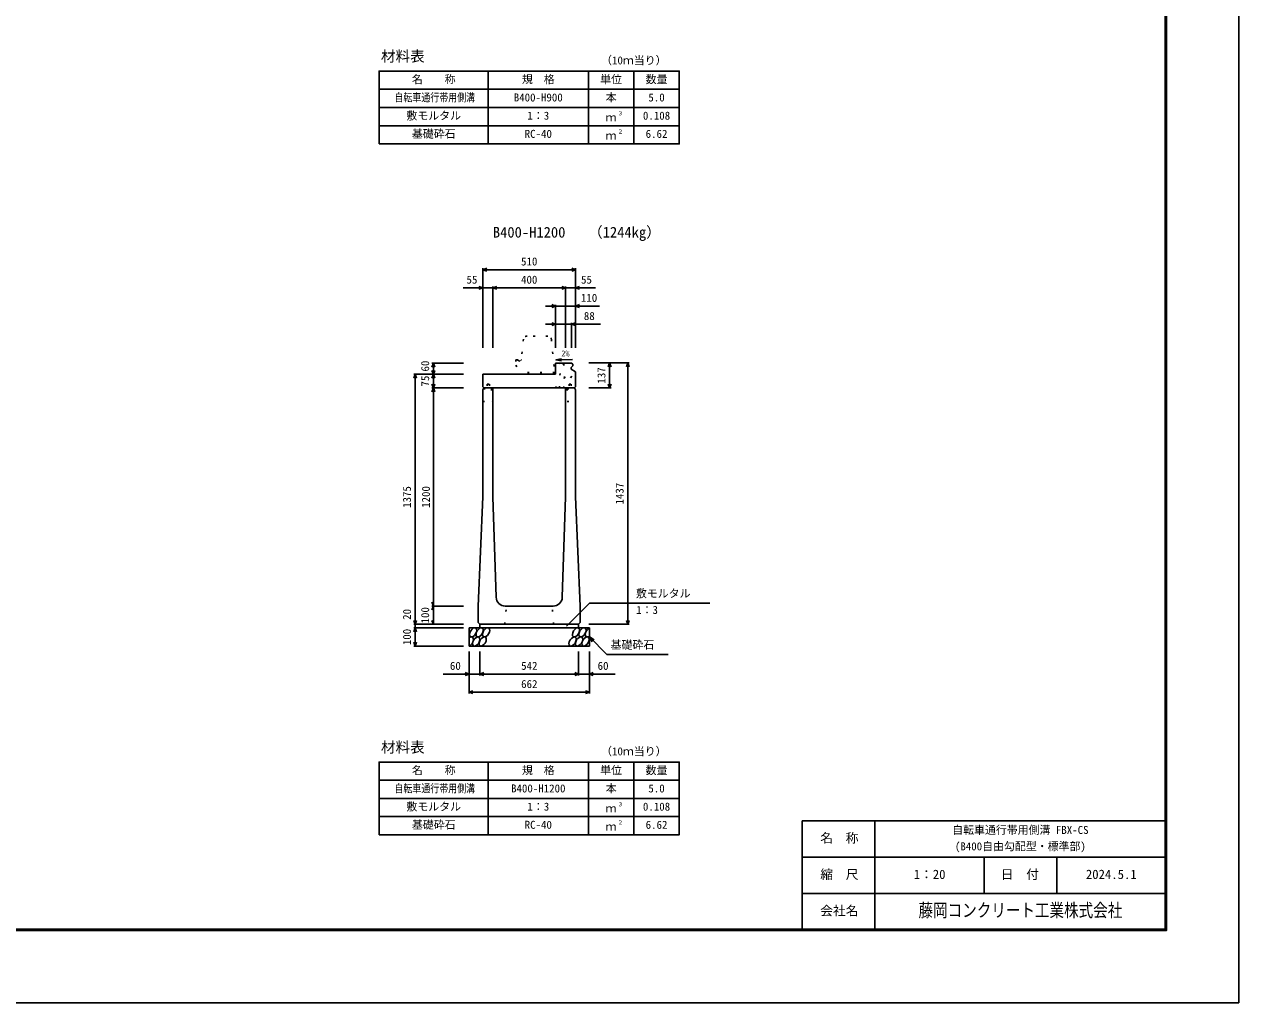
# Model space of a CAD drawing. Units: millimetres, scale not verified. Extents: x -12600 to 12600, y -5940 to 5940.
# Drawn here: x 5924 to 12600, y -5940 to -559 of the extents above; entities that cross this region are included whole.
import ezdxf
from ezdxf.enums import TextEntityAlignment as Align

# ---------------------------------------------------------------- set-up
doc = ezdxf.new("R2010")
doc.units = ezdxf.units.MM
doc.header["$LTSCALE"] = 40
doc.linetypes.add('DOTTED', pattern=[1.75, 0.25, -1.5])
for name, color, linetype, lineweight in [('0-0_DIM', 7, 'Continuous', 25), ('0-1_Defpoints', 5, 'Continuous', 25), ('0-2_HATCH', 6, 'Continuous', 25), ('0-3_HYO', 3, 'Continuous', 25), ('0-4_HYO2', 4, 'Continuous', 25), ('0-5_OUTLINE', 3, 'Continuous', 25), ('0-6_OUTLINE2', 4, 'DOTTED', 25), ('0-7_TXT', 7, 'Continuous', 25), ('0-8_WAKU', 3, 'Continuous', 25), ('0-9_WAKU-LINE', 7, 'Continuous', 25)]:
    doc.layers.add(name, color=color, linetype=linetype, lineweight=lineweight)
doc.layers.add('0-A_WAKU-TXT', color=7, linetype='Continuous')
doc.styles.add('ＭＳ ゴシック', font='')
doc.styles.get('ＭＳ ゴシック').set_extended_font_data('MS Gothic')

msp = doc.modelspace()

# ---------------------------------------------------------------- linework, layer by layer
at = {"layer": '0-0_DIM'}
for p, q in [((8445, -1901.04), (8445, -2338.54)), ((8955, -1908.54), (8445, -1908.54)), ((8955, -1901.04), (8955, -2338.54)), ((8500, -2001.04), (8500, -2338.54)), ((8900, -2001.04), (8900, -2338.54)), ((8336.62, -2008.54), (8445, -2008.54)), ((8500, -2008.54), (8445, -2008.54)), ((8500, -2008.54), (8900, -2008.54)), ((8900, -2008.54), (8955, -2008.54)), ((9063.38, -2008.54), (8955, -2008.54)), ((8790, -2108.54), (8845, -2108.54)), ((8845, -2101.04), (8845, -2338.54)), ((8845, -2108.54), (8955, -2108.54)), ((9086.52, -2108.54), (8955, -2108.54)), ((8933, -2201.04), (8933, -2338.54)), ((8845, -2208.54), (8790, -2208.54)), ((8845, -2208.54), (8933, -2208.54)), ((9091.78, -2208.54), (8933, -2208.54)), ((8165.5, -2423.54), (8338, -2423.54)), ((8173, -2423.54), (8173, -2483.54)), ((9249.5, -2421.54), (9027, -2421.54)), ((9142, -2421.54), (9142, -2558.54)), ((9242, -2421.54), (9242, -3858.54)), ((8065.5, -2483.54), (8338, -2483.54)), ((8073, -2483.54), (8073, -3858.54)), ((8173, -2558.54), (8173, -2483.54)), ((8165.5, -2558.54), (8338, -2558.54)), ((8173, -2558.54), (8173, -3758.54)), ((9149.5, -2558.54), (9027, -2558.54)), ((8173, -3758.54), (8165.3, -3737.39)), ((8165.3, -3779.68), (8173, -3758.54)), ((8165.5, -3758.54), (8338, -3758.54)), ((8173, -3758.54), (8173, -3858.54)), ((8904.77, -3869.35), (9031, -3743.11)), ((9031, -3743.11), (9692.46, -3743.11)), ((8065.5, -3858.54), (8338, -3858.54)), ((8073, -3858.54), (8073, -3878.54)), ((8173, -3858.54), (8165.3, -3837.39)), ((9249.5, -3858.54), (9027, -3858.54)), ((8065.5, -3878.54), (8338, -3878.54)), ((8073, -3878.54), (8073, -3978.54)), ((9031, -3928.54), (9126.76, -4024.29)), ((9031, -3928.54), (9056.98, -3943.54)), ((9031, -3928.54), (9046, -3954.52)), ((8065.5, -3978.54), (8338, -3978.54)), ((8369, -4239.9), (8369, -4008.54)), ((8429, -4139.9), (8429, -4008.54)), ((8971, -4139.9), (8971, -4008.54)), ((9031, -4239.9), (9031, -4008.54)), ((9126.76, -4024.29), (9464.31, -4024.29)), ((8369, -4132.4), (8227.21, -4132.4)), ((8369, -4132.4), (8429, -4132.4)), ((8429, -4132.4), (8971, -4132.4)), ((9031, -4132.4), (8971, -4132.4)), ((9031, -4132.4), (9172.79, -4132.4)), ((8369, -4232.4), (9031, -4232.4))]:
    msp.add_line(p, q, dxfattribs=at)
for points in [[(8466.14, -1916.23), (8445, -1908.54), (8466.14, -1900.84)], [(8933.86, -1900.84), (8955, -1908.54), (8933.86, -1916.23)], [(8423.86, -2000.84), (8445, -2008.54), (8423.86, -2016.23)], [(8521.14, -2016.23), (8500, -2008.54), (8521.14, -2000.84)], [(8878.86, -2000.84), (8900, -2008.54), (8878.86, -2016.23)], [(8976.14, -2000.84), (8955, -2008.54), (8976.14, -2016.23)], [(8823.86, -2100.84), (8845, -2108.54), (8823.86, -2116.23)], [(8976.14, -2100.84), (8955, -2108.54), (8976.14, -2116.23)], [(8823.86, -2200.84), (8845, -2208.54), (8823.86, -2216.23)], [(8954.14, -2200.84), (8933, -2208.54), (8954.14, -2216.23)], [(8165.3, -2444.68), (8173, -2423.54), (8180.7, -2444.68)], [(8180.7, -2462.39), (8173, -2483.54), (8165.3, -2462.39)], [(9134.3, -2442.68), (9142, -2421.54), (9149.7, -2442.68)], [(9234.3, -2442.68), (9242, -2421.54), (9249.7, -2442.68)], [(8080.7, -2504.68), (8073, -2483.54), (8065.3, -2504.68)], [(8165.3, -2504.68), (8173, -2483.54), (8180.7, -2504.68)], [(8165.3, -2537.39), (8173, -2558.54), (8180.7, -2537.39)], [(8165.3, -2579.68), (8173, -2558.54), (8180.7, -2579.68)], [(9134.3, -2537.39), (9142, -2558.54), (9149.7, -2537.39)], [(8080.7, -3837.39), (8073, -3858.54), (8065.3, -3837.39)], [(9234.3, -3837.39), (9242, -3858.54), (9249.7, -3837.39)], [(8080.7, -3899.68), (8073, -3878.54), (8065.3, -3899.68)], [(8080.7, -3957.39), (8073, -3978.54), (8065.3, -3957.39)], [(8347.86, -4124.71), (8369, -4132.4), (8347.86, -4140.1)], [(8450.14, -4140.1), (8429, -4132.4), (8450.14, -4124.71)], [(8949.86, -4124.71), (8971, -4132.4), (8949.86, -4140.1)], [(9052.14, -4124.71), (9031, -4132.4), (9052.14, -4140.1)], [(8390.14, -4240.1), (8369, -4232.4), (8390.14, -4224.71)], [(9009.86, -4224.71), (9031, -4232.4), (9009.86, -4240.1)]]:
    msp.add_lwpolyline(points, dxfattribs=at)
at = {"layer": '0-1_Defpoints'}
msp.add_lwpolyline([(-4200, -5940), (12600, -5940), (12600, 5940), (-4200, 5940)], close=True, dxfattribs=at)
at = {"layer": '0-2_HATCH'}
for centre, start_param, end_param in [((8373.3, -3953.54), 3.7419964, 7.318141), ((9028, -3903.54), 0.6666252, 4.1103269)]:
    msp.add_ellipse(centre, major_axis=(14.54, 23.54), ratio=0.5792, start_param=start_param, end_param=end_param, dxfattribs=at)
for centre in [(8391.89, -3903.54), (8408.77, -3953.54), (8427.37, -3903.54), (8444.25, -3953.54), (8462.84, -3903.54), (8938.45, -3953.54), (8957.05, -3903.54), (8973.93, -3953.54), (8992.52, -3903.54), (9009.41, -3953.54)]:
    msp.add_ellipse(centre, major_axis=(14.54, 23.54), ratio=0.5792, dxfattribs=at)
at = {"layer": '0-3_HYO'}
for p, q in [((8475, -816.64), (8475, -1216.64)), ((9025, -816.64), (9025, -1216.64)), ((9275, -816.64), (9275, -1216.64)), ((7875, -916.64), (9525, -916.64)), ((8475, -4616.64), (8475, -5016.64)), ((9025, -4616.64), (9025, -5016.64)), ((9275, -4616.64), (9275, -5016.64)), ((7875, -4716.64), (9525, -4716.64))]:
    msp.add_line(p, q, dxfattribs=at)
for points in [[(7875, -1216.64), (9525, -1216.64), (9525, -816.64), (7875, -816.64)], [(7875, -5016.64), (9525, -5016.64), (9525, -4616.64), (7875, -4616.64)]]:
    msp.add_lwpolyline(points, close=True, dxfattribs=at)
at = {"layer": '0-4_HYO2'}
for p, q in [((7875, -1016.64), (9525, -1016.64)), ((7875, -1116.64), (9525, -1116.64)), ((7875, -4816.64), (9525, -4816.64)), ((7875, -4916.64), (9525, -4916.64))]:
    msp.add_line(p, q, dxfattribs=at)
at = {"layer": '0-5_OUTLINE', "linetype": 'DOTTED'}
for p, q in [((8668.19, -2291.59), (8657, -2403.54)), ((8801.9, -2273.54), (8688.1, -2273.54)), ((8821.8, -2291.55), (8840, -2473.54)), ((8627, -2403.54), (8627, -2433.54)), ((8627, -2403.54), (8635, -2403.54)), ((8627, -2433.54), (8650, -2473.54)), ((8840, -2473.54), (8650, -2473.54))]:
    msp.add_line(p, q, dxfattribs=at)
at = {"layer": '0-5_OUTLINE'}
for p, q in [((8933.14, -2421.86), (8845, -2423.54)), ((8845, -2483.54), (8845, -2423.54)), ((8930, -2446.54), (8939, -2436.54)), ((8930, -2446.54), (8930, -2456.54)), ((8930, -2456.54), (8955, -2469.54)), ((8933.14, -2421.86), (8939, -2427.6)), ((8939, -2427.6), (8939, -2436.54)), ((8955, -2552.54), (8955, -2469.54)), ((8445, -2552.54), (8445, -2483.54)), ((8845, -2483.54), (8445, -2483.54)), ((8445, -2552.54), (8451, -2558.54)), ((8445, -3158.54), (8445, -2568.54)), ((8500, -2558.54), (8500, -3158.54)), ((8900, -2558.54), (8900, -3158.54)), ((8949, -2558.54), (8955, -2552.54)), ((8955, -2568.54), (8949, -2558.54)), ((8955, -3158.54), (8955, -2568.54)), ((8445, -3158.54), (8420, -3758.54)), ((8500, -3158.54), (8518.39, -3710.2)), ((8900, -3158.54), (8881.61, -3710.2)), ((8955, -3158.54), (8980, -3758.54)), ((8420, -3849.54), (8420, -3758.54)), ((8568.36, -3758.54), (8831.64, -3758.54)), ((8980, -3849.54), (8980, -3758.54)), ((8429, -3858.54), (8420, -3849.54)), ((8429, -3858.54), (8429, -3878.54)), ((8971, -3858.54), (8971, -3878.54)), ((8369, -3878.54), (9031, -3878.54)), ((8369, -3978.54), (8369, -3878.54)), ((9031, -3978.54), (9031, -3878.54)), ((8369, -3978.54), (9031, -3978.54))]:
    msp.add_line(p, q, dxfattribs=at)
at = {"layer": '0-5_OUTLINE', "linetype": 'DOTTED'}
msp.add_lwpolyline([(8635, -2403.54), (8645, -2413.54), (8655, -2403.54), (8657, -2403.54)], dxfattribs=at)
at = {"layer": '0-5_OUTLINE'}
for points in [[(8445, -2568.54), (8451, -2558.54), (8949, -2558.54)], [(8429, -3858.54), (8971, -3858.54), (8980, -3849.54)]]:
    msp.add_lwpolyline(points, dxfattribs=at)
at = {"layer": '0-5_OUTLINE', "linetype": 'DOTTED'}
for centre, start, end in [((8688.1, -2293.54), 90, 174.40835), ((8801.9, -2293.54), 4.08463, 90)]:
    msp.add_arc(centre, 20, start, end, dxfattribs=at)
at = {"layer": '0-5_OUTLINE'}
for centre, start, end in [((8568.36, -3708.54), 181.90915, 270), ((8831.64, -3708.54), 270, 358.09085)]:
    msp.add_arc(centre, 50, start, end, dxfattribs=at)
at = {"layer": '0-6_OUTLINE2'}
for p, q in [((8843.61, -2558.54), (8932.78, -2457.98)), ((8865.6, -2558.54), (8872.11, -2425.63)), ((8872.11, -2425.63), (8869.28, -2423.04)), ((8890.28, -2425.41), (8872.11, -2425.63)), ((8885.15, -2558.54), (8953.79, -2468.91)), ((8890.28, -2425.44), (8892.88, -2422.62)), ((8890.28, -2425.44), (8896.8, -2558.54)), ((8448.3, -2563.04), (8492, -2563.04)), ((8469, -2538.04), (8481, -2538.04)), ((8469, -2538.04), (8469, -2563.04)), ((8481, -2538.04), (8481, -2563.04)), ((8492, -2563.04), (8492, -2633.54)), ((8908, -2563.04), (8951.7, -2563.04)), ((8908, -2563.04), (8908, -2633.54)), ((8919, -2538.04), (8931, -2538.04)), ((8919, -2538.04), (8919, -2563.04)), ((8931, -2538.04), (8931, -2563.04)), ((8445, -2633.54), (8492, -2633.54)), ((8908, -2633.54), (8955, -2633.54)), ((8565, -3858.54), (8575, -3758.54)), ((8835, -3858.54), (8825, -3758.54))]:
    msp.add_line(p, q, dxfattribs=at)
at = {"layer": '0-7_TXT'}
msp.add_line((8847.06, -2405.03), (8876.7, -2409.67), dxfattribs=at)
msp.add_lwpolyline([(8937.48, -2403.3), (8847.06, -2405.03), (8876.5, -2399.26)], dxfattribs=at)
at = {"layer": '0-8_WAKU'}
for p, q in [((10200, -4940), (12200, -4940)), ((10200, -5540), (10200, -4940))]:
    msp.add_line(p, q, dxfattribs=at)
at = {"layer": '0-8_WAKU', "lineweight": 50}
msp.add_lwpolyline([(-3800, -5540), (12200, -5540), (12200, 5540), (-3800, 5540)], close=True, dxfattribs=at)
at = {"layer": '0-9_WAKU-LINE'}
for p, q in [((10600, -5540), (10600, -4940)), ((10200, -5140), (12200, -5140)), ((11200, -5340), (11200, -5140)), ((11600, -5340), (11600, -5140)), ((10200, -5340), (12200, -5340))]:
    msp.add_line(p, q, dxfattribs=at)

# ---------------------------------------------------------------- texts
at = {"layer": '0-0_DIM', "style": 'ＭＳ ゴシック'}
for s, p in [('510', (8655, -1898.54)), ('55', (8355.16, -1998.54)), ('400', (8655, -1998.54)), ('55', (8984.84, -1998.54)), ('110', (8984.02, -2098.54)), ('88', (9000.19, -2198.54)), ('敷モルタル', (9286.6, -3724.38)), ('1：3', (9287.6, -3815.07)), ('基礎砕石', (9147.32, -4007.12)), ('60', (8264, -4122.4)), ('542', (8655.53, -4122.4)), ('60', (9076, -4122.4)), ('662', (8655.53, -4222.4))]:
    msp.add_text(s, height=43.99, dxfattribs=at).set_placement(p, align=Align.BOTTOM_LEFT)
for s, p in [('60', (8163, -2468.54)), ('137', (9132, -2535.04)), ('75', (8163, -2551.04)), ('1375', (8063, -3218.54)), ('1200', (8167.32, -3218.54)), ('1437', (9232, -3200.04)), ('20', (8063, -3834.22)), ('100', (8163, -3854.07)), ('100', (8063, -3973.54))]:
    msp.add_text(s, height=43.99, rotation=90, dxfattribs=at).set_placement(p, align=Align.BOTTOM_LEFT)
at = {"layer": '0-7_TXT', "style": 'ＭＳ ゴシック'}
for s, height, p in [('材料表', 58.65, (7885, -781.64)), ('（10ｍ当り）', 43.99, (9095, -792.64)), ('名\u3000\u3000称', 43.99, (8055, -896.64)), ('規\u3000格', 43.99, (8660, -896.64)), ('単位', 43.99, (9090, -896.64)), ('数量', 43.99, (9340, -896.64)), ('本', 43.99, (9120, -996.64)), ('B400-H900', 43.99, (8615, -996.64)), ('5.0', 43.99, (9355, -996.64)), ('敷モルタル', 43.99, (8025, -1096.64)), ('1：3', 43.99, (8690, -1096.64)), ('ｍ', 43.99, (9120, -1106.64)), ('３', 21.99, (9185.54, -1066.27)), ('0.108', 43.99, (9325, -1096.64)), ('基礎砕石', 43.99, (8055, -1196.64)), ('RC-40', 43.99, (8675, -1196.64)), ('ｍ', 43.99, (9120, -1206.64)), ('２', 21.99, (9185.54, -1166.27)), ('6.62', 43.99, (9340, -1196.64)), ('（1244kg）', 58.65, (9023.7, -1749.16)), ('B400-H1200', 58.65, (8500, -1749.56)), ('2%', 32.99, (8876.63, -2395.69)), ('材料表', 58.65, (7885, -4581.64)), ('（10ｍ当り）', 43.99, (9095, -4592.64)), ('名\u3000\u3000称', 43.99, (8055, -4696.64)), ('規\u3000格', 43.99, (8660, -4696.64)), ('単位', 43.99, (9090, -4696.64)), ('数量', 43.99, (9340, -4696.64)), ('B400-H1200', 43.99, (8600, -4796.64)), ('本', 43.99, (9120, -4796.64)), ('5.0', 43.99, (9355, -4796.64)), ('敷モルタル', 43.99, (8025, -4896.64)), ('1：3', 43.99, (8690, -4896.64)), ('ｍ', 43.99, (9120, -4906.64)), ('３', 21.99, (9185.54, -4866.27)), ('0.108', 43.99, (9325, -4896.64)), ('基礎砕石', 43.99, (8055, -4996.64)), ('RC-40', 43.99, (8675, -4996.64)), ('２', 21.99, (9185.54, -4966.27)), ('6.62', 43.99, (9340, -4996.64)), ('ｍ', 43.99, (9120, -5006.64))]:
    msp.add_text(s, height=height, dxfattribs=at).set_placement(p, align=Align.BOTTOM_LEFT)
at = {"layer": '0-7_TXT', "style": 'ＭＳ ゴシック', "width": 0.8}
for p in [(7959, -996.64), (7959, -4796.64)]:
    msp.add_text('自転車通行帯用側溝', height=43.99, dxfattribs=at).set_placement(p, align=Align.BOTTOM_LEFT)
at = {"layer": '0-A_WAKU-TXT', "style": 'ＭＳ ゴシック'}
for s, height, p in [('名\u3000称', 51.32, (10299.9, -5075)), ('自転車通行帯用側溝 FBX-CS', 43.99, (11025, -5025)), ('(B400自由勾配型・標準部)', 43.99, (11040, -5115)), ('縮\u3000尺', 51.32, (10299.9, -5275)), ('日\u3000付', 51.32, (11291.89, -5275)), ('1：20', 51.32, (10813.5, -5275)), ('2024.5.1', 51.32, (11760, -5275)), ('会社名', 51.32, (10299.9, -5475))]:
    msp.add_text(s, height=height, dxfattribs=at).set_placement(p, align=Align.BOTTOM_LEFT)
at = {"layer": '0-A_WAKU-TXT', "style": 'ＭＳ ゴシック', "width": 0.8}
msp.add_text('藤岡コンクリート工業株式会社', height=73.31, dxfattribs=at).set_placement((10840, -5490), align=Align.BOTTOM_LEFT)

doc.saveas('drawing.dxf')
